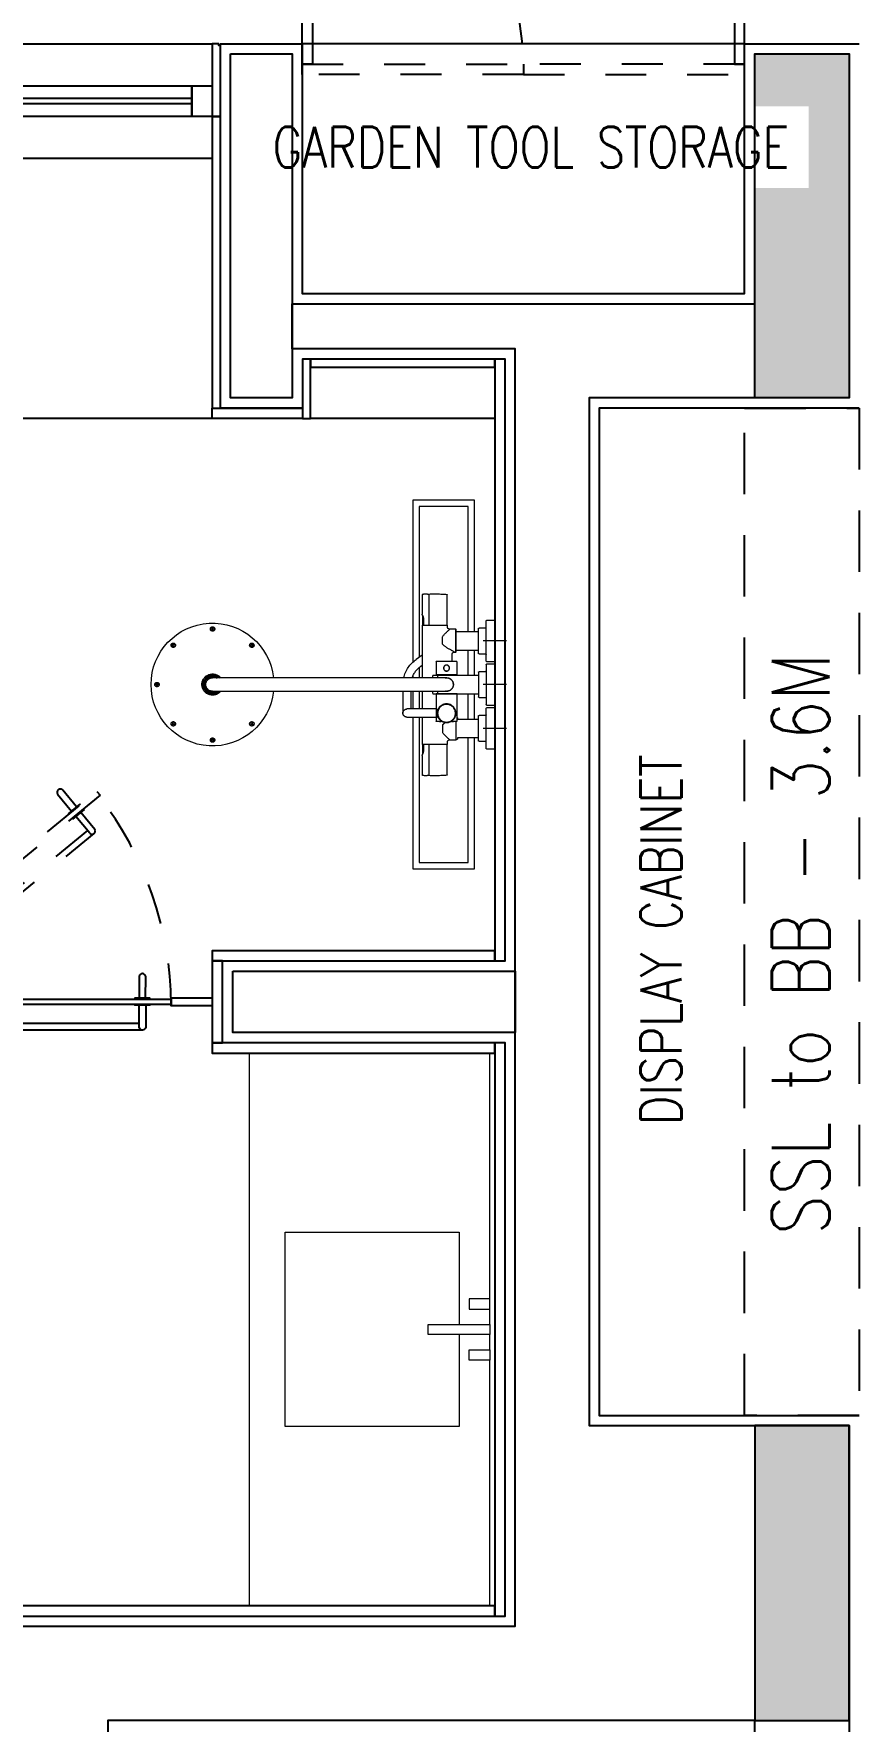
# Model space of a CAD drawing. Header units: metres. Extents: x 42 to 199, y -121 to 268.
# Drawn here: x 96.94 to 98.956, y -58.395 to -54.274 of the extents above; entities that cross this region are included whole.
import ezdxf

# ---------------------------------------------------------------- set-up
doc = ezdxf.new("R2010")
doc.units = ezdxf.units.M
doc.header["$LTSCALE"] = 0.3
doc.linetypes.add('HIDDEN', pattern=[0.375, 0.25, -0.125])
doc.linetypes.add('RED_ROSETTA_PV_XREF 22.07.21$0$DASHED2', pattern=[0.375, 0.25, -0.125])
doc.layers.get('0').update_dxf_attribs({"color": 8})
for name, color, linetype in [('A-Cols', 8, 'Continuous'), ('A-DWV', 8, 'Continuous'), ('A-ELEVATION 3', 8, 'Continuous'), ('A-ELEVATION 4', 8, 'Continuous'), ('A-flooring', 8, 'Continuous'), ('A-Glass', 8, 'Continuous'), ('A-Hidden-Above', 8, 'HIDDEN'), ('A-TEXT ARCHITECURAL', 8, 'Continuous'), ('A-Wall-Full', 8, 'Continuous'), ('A-Wall-Plst', 8, 'Continuous')]:
    doc.layers.add(name, color=color, linetype=linetype)
doc.layers.add('A-Plumbing Fixtures', color=8, linetype='Continuous', lineweight=0)
doc.layers.add('DA HOUSE ARCH LAYOUT', color=8, linetype='Continuous', lineweight=9)
doc.styles.add('ROMANS', font='romans.shx', dxfattribs={"width": 0.8, "height": 0.5})

# ---------------------------------------------------------------- blocks, each defined once
blk = doc.blocks.new('wfwfg-flat-3')
at = {"color": 0}
for p, q in [((-3486.1541, -600.8019), (-3486.1625, -600.8058)), ((-3486.1625, -600.8058), (-3486.1541, -600.8019)), ((-3486.1564, -600.8081), (-3486.1603, -600.7996)), ((-3486.1603, -600.7996), (-3486.1564, -600.8081))]:
    blk.add_line(p, q, dxfattribs=at)
blk.add_circle((-3486.1583, -600.8038), 0.00264, dxfattribs=at)
blk.add_circle((-3486.1583, -600.8038), 0.00264, dxfattribs=at)
at = {"layer": 'A-ELEVATION 4'}
for points in [[(-3485.9316, -601.4157), (-3486.1195, -601.0068, 1.093401), (-3486.1331, -601.0131), (-3485.9421, -601.4288)], [(-3486.0787, -600.9956), (-3486.1166, -601.013), (-3486.1195, -601.0068, 0.471424), (-3486.1304, -601.0028), (-3486.085, -600.982)], [(-3485.8874, -601.4119), (-3485.9328, -601.4328, -0.900722), (-3485.9391, -601.4191), (-3485.8936, -601.3982)], [(-3485.8731, -601.4053), (-3485.8276, -601.3844, 0.900722), (-3485.8339, -601.3708), (-3485.8793, -601.3917)]]:
    blk.add_lwpolyline(points, format="xyb", dxfattribs=at)
for points in [[(-3485.8815, -601.4198), (-3485.8833, -601.4207), (-3485.8977, -601.3894), (-3485.8959, -601.3886)], [(-3485.8708, -601.4149), (-3485.869, -601.4141), (-3485.8834, -601.3829), (-3485.8852, -601.3837)]]:
    blk.add_lwpolyline(points, dxfattribs=at)
at = {"layer": 'A-Glass'}
blk.add_lwpolyline([(-3486.1787, -600.785), (-3486.1484, -600.851), (-3486.1441, -600.849), (-3486.1571, -600.8207), (-3486.1462, -600.8157), (-3486.1332, -600.844), (-3486.1292, -600.8423), (-3486.1596, -600.7762), (-3486.1787, -600.785)], dxfattribs=at)
blk.add_lwpolyline([(-3485.8613, -601.4644), (-3486.1571, -600.8207), (-3486.1462, -600.8157), (-3485.8504, -601.4594)], close=True, dxfattribs=at)
at = {"layer": 'A-Hidden-Above'}
for points in [[(-3486.1708, -600.7927), (-3486.1054, -600.8245), (-3486.1034, -600.8203), (-3486.1313, -600.8067), (-3486.1262, -600.7961), (-3486.0982, -600.8097), (-3486.0961, -600.8056), (-3486.1615, -600.7738), (-3486.1707, -600.7927)], [(-3485.5383, -601.0952), (-3485.5392, -601.097), (-3485.5701, -601.0819), (-3485.5692, -601.0801)], [(-3485.5331, -601.0846), (-3485.5323, -601.0828), (-3485.5632, -601.0678), (-3485.5641, -601.0695)]]:
    blk.add_lwpolyline(points, dxfattribs=at)
blk.add_lwpolyline([(-3485.4943, -601.1166), (-3486.1313, -600.8067), (-3486.1262, -600.7961), (-3485.4892, -601.106)], close=True, dxfattribs=at)
for points in [[(-3485.9599, -600.8923), (-3485.9781, -600.9299), (-3485.9843, -600.9269, 0.471424), (-3485.9953, -600.9307), (-3485.9734, -600.8858)], [(-3485.5796, -601.1237), (-3485.9843, -600.9269, 1.093401), (-3485.9909, -600.9403), (-3485.5794, -601.1405)], [(-3485.541, -601.0785), (-3485.5191, -601.0336, 0.900722), (-3485.5326, -601.027), (-3485.5545, -601.072)], [(-3485.5479, -601.0927), (-3485.5697, -601.1377, -0.900722), (-3485.5832, -601.1311), (-3485.5614, -601.0862)]]:
    blk.add_lwpolyline(points, format="xyb", dxfattribs=at)
at = {"layer": 'A-Hidden-Above', "ltscale": 0.5, "transparency": 33554559}
blk.add_arc((-3486.2007, -600.7459), 0.7946, 295.2832, 332.3168, dxfattribs=at)
blk = doc.blocks.new('zw$1CF8')
at = {"layer": 'A-Cols', "ltscale": 0.25}
h = blk.add_hatch(color=256, dxfattribs=at)
h.dxf.hatch_style = 1
h.paths.add_polyline_path([(0, 0), (0, 0.72), (0.23, 0.72), (0.23, 0)])
blk.add_lwpolyline([(0, 0), (0.23, 0), (0.23, 0.72), (0, 0.72)], close=True, dxfattribs=at)
blk = doc.blocks.new('zw$BD0')
at = {"layer": 'A-Cols', "ltscale": 0.25}
h = blk.add_hatch(color=256, dxfattribs=at)
h.dxf.hatch_style = 1
h.paths.add_polyline_path([(-0.115, -0.42), (-0.115, 0.42), (0.115, 0.42), (0.115, -0.42)])
blk.add_lwpolyline([(0.115, -0.42), (-0.115, -0.42), (-0.115, 0.42), (0.115, 0.42)], close=True, dxfattribs=at)
blk = doc.blocks.new('*U143')
at = {"color": 8}
for points in [[(3.372, -0.025), (3.422, -0.025), (3.422, 0.05), (3.372, 0.05)], [(3.422, 0.05), (3.422, -0.025), (4.232, -0.025), (4.232, 0.05)], [(4.282, -0.025), (4.232, -0.025), (4.232, 0.05), (4.282, 0.05)]]:
    blk.add_lwpolyline(points, close=True, dxfattribs=at)
at = {"layer": 'A-Glass', "color": 8}
blk.add_lwpolyline([(3.422, 0.0195), (3.422, 0.0055), (4.232, 0.0055), (4.232, 0.0195)], close=True, dxfattribs=at)
blk = doc.blocks.new('RED_ROSETTA_PV_XREF 22.07.21$0$A$C5F9C019F-flat-1-flat-1-flat-1-flat-1-flat-1-flat-1-flat-1')
at = {"color": 4, "linetype": 'RED_ROSETTA_PV_XREF 22.07.21$0$DASHED2', "ltscale": 100}
for p, q in [((-0.5746, 0.693), (-0.5746, 0.7123)), ((-0.4754, 0.713), (-0.5739, 0.713)), ((-0.5532, 0.713), (-0.4961, 0.713)), ((-0.5246, 0.7416), (-0.5246, 0.6844)), ((-0.4746, 0.7123), (-0.4746, 0.693)), ((-0.4675, 0.693), (-0.4675, 0.7123)), ((-0.4668, 0.713), (-0.3682, 0.713)), ((-0.4461, 0.713), (-0.3889, 0.713)), ((-0.4175, 0.7416), (-0.4175, 0.6844)), ((-0.3675, 0.7123), (-0.3675, 0.693)), ((-0.3611, 0.693), (-0.3611, 0.7123)), ((-0.2618, 0.713), (-0.3603, 0.713)), ((-0.3396, 0.713), (-0.2825, 0.713)), ((-0.3111, 0.7416), (-0.3111, 0.6844)), ((-0.2611, 0.7123), (-0.2611, 0.693)), ((-0.5732, 0.6916), (-0.4761, 0.6916)), ((-0.5561, 0.6744), (-0.5561, 0.6901)), ((-0.5546, 0.673), (-0.4946, 0.673)), ((-0.5468, 0.6231), (-0.5468, 0.673)), ((-0.5025, 0.673), (-0.5025, 0.6231)), ((-0.4932, 0.6901), (-0.4932, 0.6744)), ((-0.3689, 0.6916), (-0.4661, 0.6916)), ((-0.4489, 0.6744), (-0.4489, 0.6901)), ((-0.3875, 0.673), (-0.4475, 0.673)), ((-0.4399, 0.5734), (-0.4399, 0.673)), ((-0.3951, 0.673), (-0.3951, 0.5734)), ((-0.3861, 0.6901), (-0.3861, 0.6744)), ((-0.3596, 0.6916), (-0.2625, 0.6916)), ((-0.3425, 0.6744), (-0.3425, 0.6901)), ((-0.3411, 0.673), (-0.2811, 0.673)), ((-0.3332, 0.6184), (-0.3332, 0.673)), ((-0.2889, 0.673), (-0.2889, 0.6184)), ((-0.2796, 0.6901), (-0.2796, 0.6744)), ((-0.5077, 0.6197), (-0.5077, 0.6124)), ((-0.5066, 0.6209), (-0.4413, 0.6209)), ((-0.4413, 0.6209), (-0.4413, 0.5694)), ((-0.4404, 0.6209), (-0.4404, 0.5694)), ((-0.4404, 0.6209), (-0.4399, 0.6209)), ((-0.3951, 0.6209), (-0.3946, 0.6209)), ((-0.3946, 0.6209), (-0.3946, 0.5694)), ((-0.393, 0.5697), (-0.393, 0.6206)), ((-0.3927, 0.6209), (-0.3623, 0.6209)), ((-0.3616, 0.6201), (-0.3616, 0.5701)), ((-0.3382, 0.6184), (-0.2825, 0.6184)), ((-0.6377, 0.5966), (-0.5639, 0.5966)), ((-0.5632, 0.551), (-0.5632, 0.5973)), ((-0.5628, 0.5973), (-0.5582, 0.5973)), ((-0.5077, 0.618), (-0.5525, 0.618)), ((-0.5525, 0.6055), (-0.5525, 0.618)), ((-0.5525, 0.603), (-0.5525, 0.6055)), ((-0.5163, 0.5849), (-0.5343, 0.5849)), ((-0.5077, 0.6084), (-0.5077, 0.6124)), ((-0.5077, 0.5779), (-0.5077, 0.5819)), ((-0.5077, 0.5779), (-0.5077, 0.5706)), ((-0.4413, 0.6137), (-0.4404, 0.6137)), ((-0.4339, 0.5373), (-0.4339, 0.5951)), ((-0.421, 0.6112), (-0.4204, 0.6116)), ((-0.4146, 0.6116), (-0.4204, 0.6116)), ((-0.4146, 0.6116), (-0.414, 0.6112)), ((-0.4011, 0.5951), (-0.4011, 0.5373)), ((-0.3946, 0.6123), (-0.393, 0.6123)), ((-0.393, 0.578), (-0.3946, 0.578)), ((-0.3616, 0.6087), (-0.3439, 0.6087)), ((-0.3382, 0.618), (-0.2825, 0.618)), ((-0.3382, 0.6144), (-0.3382, 0.618)), ((-0.3382, 0.6148), (-0.3382, 0.618)), ((-0.3382, 0.618), (-0.3382, 0.618)), ((-0.3187, 0.5849), (-0.3007, 0.5849)), ((-0.2825, 0.618), (-0.2825, 0.6055)), ((-0.2825, 0.6055), (-0.2825, 0.603)), ((-0.2768, 0.5973), (-0.2732, 0.5973)), ((-0.2732, 0.5973), (-0.2732, 0.551)), ((-0.2725, 0.5966), (-0.1986, 0.5966)), ((-0.6287, 0.5519), (-0.6377, 0.5519)), ((-0.6292, 0.5519), (-0.6287, 0.5517)), ((-0.5632, 0.5517), (-0.6287, 0.5517)), ((-0.5639, 0.5366), (-0.5877, 0.5366)), ((-0.5789, 0.5386), (-0.5789, 0.5386)), ((-0.5635, 0.5386), (-0.5789, 0.5386)), ((-0.5632, 0.539), (-0.5632, 0.551)), ((-0.5632, 0.5359), (-0.5632, 0.539)), ((-0.5632, 0.5389), (-0.5632, 0.539)), ((-0.4972, 0.5359), (-0.5628, 0.5359)), ((-0.4413, 0.5694), (-0.5066, 0.5694)), ((-0.4982, 0.5748), (-0.4982, 0.5748)), ((-0.4981, 0.574), (-0.4981, 0.5748)), ((-0.4972, 0.532), (-0.4972, 0.5694)), ((-0.4952, 0.5728), (-0.4952, 0.5736)), ((-0.4916, 0.5726), (-0.4916, 0.5718)), ((-0.4896, 0.5723), (-0.4896, 0.5724)), ((-0.4895, 0.5715), (-0.4895, 0.5724)), ((-0.4859, 0.5724), (-0.4859, 0.5715)), ((-0.4858, 0.5724), (-0.4858, 0.5723)), ((-0.4838, 0.5718), (-0.4838, 0.5726)), ((-0.4802, 0.5736), (-0.4802, 0.5728)), ((-0.4774, 0.5748), (-0.4774, 0.574)), ((-0.4774, 0.574), (-0.4774, 0.5736)), ((-0.4772, 0.5694), (-0.4772, 0.532)), ((-0.4339, 0.5359), (-0.4772, 0.5359)), ((-0.4404, 0.5766), (-0.4413, 0.5766)), ((-0.4398, 0.5694), (-0.4404, 0.5694)), ((-0.4398, 0.5619), (-0.4398, 0.5729)), ((-0.4339, 0.5731), (-0.4396, 0.5731)), ((-0.4339, 0.0816), (-0.4339, 0.5373)), ((-0.3954, 0.5731), (-0.4011, 0.5731)), ((-0.4011, 0.5373), (-0.4011, 0.0816)), ((-0.2732, 0.5359), (-0.4011, 0.5359)), ((-0.3952, 0.5729), (-0.3952, 0.5619)), ((-0.3946, 0.5694), (-0.3952, 0.5694)), ((-0.3623, 0.5694), (-0.3927, 0.5694)), ((-0.3461, 0.5359), (-0.3561, 0.5213)), ((-0.2077, 0.5517), (-0.2732, 0.5517)), ((-0.2732, 0.551), (-0.2732, 0.539)), ((-0.2732, 0.539), (-0.2732, 0.5359)), ((-0.2732, 0.539), (-0.2732, 0.5389)), ((-0.2574, 0.5386), (-0.2728, 0.5386)), ((-0.2487, 0.5366), (-0.2725, 0.5366)), ((-0.2574, 0.5386), (-0.2574, 0.5386)), ((-0.1986, 0.5519), (-0.2077, 0.5519)), ((-0.2077, 0.5517), (-0.2072, 0.5519)), ((-0.591, 0.5355), (-0.6385, 0.5355)), ((-0.4972, 0.4985), (-0.4972, 0.532)), ((-0.4772, 0.532), (-0.4772, 0.4985)), ((-0.4772, 0.5085), (-0.4451, 0.5085)), ((-0.4451, 0.5085), (-0.4339, 0.5085)), ((-0.1979, 0.5355), (-0.2454, 0.5355)), ((-0.4451, 0.4885), (-0.4872, 0.4885)), ((-0.4339, 0.4885), (-0.4451, 0.4885)), ((-0.5158, 0.122), (-0.5162, 0.1215)), ((-0.5162, 0.1215), (-0.5144, 0.1197)), ((-0.5144, 0.1197), (-0.5162, 0.1178)), ((-0.5162, 0.1178), (-0.5153, 0.1169)), ((-0.5153, 0.1225), (-0.5158, 0.122)), ((-0.5135, 0.1206), (-0.5153, 0.1225)), ((-0.5153, 0.1169), (-0.5135, 0.1188)), ((-0.5116, 0.1225), (-0.5135, 0.1206)), ((-0.5135, 0.1188), (-0.5116, 0.1169)), ((-0.5125, 0.1197), (-0.5107, 0.1215)), ((-0.5107, 0.1178), (-0.5125, 0.1197)), ((-0.5107, 0.1215), (-0.5116, 0.1225)), ((-0.5116, 0.1169), (-0.5111, 0.1174)), ((-0.5111, 0.1174), (-0.5107, 0.1178)), ((-0.3234, 0.1225), (-0.3243, 0.1215)), ((-0.3243, 0.1215), (-0.3225, 0.1197)), ((-0.3225, 0.1197), (-0.3243, 0.1178)), ((-0.3243, 0.1178), (-0.3239, 0.1174)), ((-0.3239, 0.1174), (-0.3234, 0.1169)), ((-0.3215, 0.1206), (-0.3234, 0.1225)), ((-0.3234, 0.1169), (-0.3215, 0.1188)), ((-0.3197, 0.1225), (-0.3215, 0.1206)), ((-0.3215, 0.1188), (-0.3197, 0.1169)), ((-0.3206, 0.1197), (-0.3187, 0.1215)), ((-0.3187, 0.1178), (-0.3206, 0.1197)), ((-0.3192, 0.122), (-0.3197, 0.1225)), ((-0.3197, 0.1169), (-0.3187, 0.1178)), ((-0.3187, 0.1215), (-0.3192, 0.122)), ((-0.4339, 0.0237), (-0.4339, 0.0816)), ((-0.4011, 0.0816), (-0.4011, 0.0237)), ((-0.5565, 0.0244), (-0.5565, 0.0237)), ((-0.5539, 0.0244), (-0.5565, 0.0244)), ((-0.5565, 0.0237), (-0.5565, 0.0231)), ((-0.5565, 0.0231), (-0.5539, 0.0231)), ((-0.5539, 0.027), (-0.5539, 0.0244)), ((-0.5526, 0.027), (-0.5539, 0.027)), ((-0.5539, 0.0231), (-0.5539, 0.0204)), ((-0.5539, 0.0204), (-0.5526, 0.0204)), ((-0.5526, 0.0244), (-0.5526, 0.027)), ((-0.5499, 0.0244), (-0.5526, 0.0244)), ((-0.5526, 0.0231), (-0.5499, 0.0231)), ((-0.5526, 0.0204), (-0.5526, 0.0231)), ((-0.5499, 0.0237), (-0.5499, 0.0244)), ((-0.5499, 0.0231), (-0.5499, 0.0237)), ((-0.4346, 0.0319), (-0.4346, 0.0301)), ((-0.4346, 0.0174), (-0.4346, 0.0301)), ((-0.4346, 0.0174), (-0.4346, 0.0155)), ((-0.4224, 0.0009), (-0.4292, 0.0009)), ((-0.4126, 0.0009), (-0.4224, 0.0009)), ((-0.4058, 0.0009), (-0.4126, 0.0009)), ((-0.4004, 0.0301), (-0.4004, 0.0319)), ((-0.4004, 0.0301), (-0.4004, 0.0174)), ((-0.4004, 0.0155), (-0.4004, 0.0174)), ((-0.2851, 0.0244), (-0.2851, 0.0237)), ((-0.2824, 0.0244), (-0.2851, 0.0244)), ((-0.2851, 0.0237), (-0.2851, 0.0231)), ((-0.2851, 0.0231), (-0.2824, 0.0231)), ((-0.2824, 0.027), (-0.2824, 0.0244)), ((-0.2811, 0.027), (-0.2824, 0.027)), ((-0.2824, 0.0231), (-0.2824, 0.0204)), ((-0.2824, 0.0204), (-0.2811, 0.0204)), ((-0.2811, 0.0244), (-0.2811, 0.027)), ((-0.2785, 0.0244), (-0.2811, 0.0244)), ((-0.2811, 0.0231), (-0.2785, 0.0231)), ((-0.2811, 0.0204), (-0.2811, 0.0231)), ((-0.2785, 0.0237), (-0.2785, 0.0244)), ((-0.2785, 0.0231), (-0.2785, 0.0237)), ((-0.5153, -0.0695), (-0.5162, -0.0704)), ((-0.5162, -0.0704), (-0.5144, -0.0722)), ((-0.5144, -0.0722), (-0.5162, -0.0741)), ((-0.5162, -0.0741), (-0.5158, -0.0746)), ((-0.5158, -0.0746), (-0.5153, -0.075)), ((-0.5135, -0.0713), (-0.5153, -0.0695)), ((-0.5153, -0.075), (-0.5135, -0.0732)), ((-0.5116, -0.0695), (-0.5135, -0.0713)), ((-0.5135, -0.0732), (-0.5116, -0.075)), ((-0.5125, -0.0722), (-0.5107, -0.0704)), ((-0.5107, -0.0741), (-0.5125, -0.0722)), ((-0.5111, -0.0699), (-0.5116, -0.0695)), ((-0.5116, -0.075), (-0.5107, -0.0741)), ((-0.5107, -0.0704), (-0.5111, -0.0699)), ((-0.3239, -0.0699), (-0.3243, -0.0704)), ((-0.3243, -0.0704), (-0.3225, -0.0722)), ((-0.3225, -0.0722), (-0.3243, -0.0741)), ((-0.3243, -0.0741), (-0.3234, -0.075)), ((-0.3234, -0.0695), (-0.3239, -0.0699)), ((-0.3215, -0.0713), (-0.3234, -0.0695)), ((-0.3234, -0.075), (-0.3215, -0.0732)), ((-0.3197, -0.0695), (-0.3215, -0.0713)), ((-0.3215, -0.0732), (-0.3197, -0.075)), ((-0.3206, -0.0722), (-0.3187, -0.0704)), ((-0.3187, -0.0741), (-0.3206, -0.0722)), ((-0.3187, -0.0704), (-0.3197, -0.0695)), ((-0.3197, -0.075), (-0.3192, -0.0746)), ((-0.3192, -0.0746), (-0.3187, -0.0741)), ((-0.4208, -0.1113), (-0.4208, -0.1127)), ((-0.4182, -0.1113), (-0.4208, -0.1113)), ((-0.4208, -0.1127), (-0.4182, -0.1127)), ((-0.4182, -0.1087), (-0.4182, -0.1113)), ((-0.4175, -0.1087), (-0.4182, -0.1087)), ((-0.4182, -0.1127), (-0.4182, -0.1153)), ((-0.4182, -0.1153), (-0.4175, -0.1153)), ((-0.4168, -0.1087), (-0.4175, -0.1087)), ((-0.4175, -0.1153), (-0.4168, -0.1153)), ((-0.4168, -0.1113), (-0.4168, -0.1087)), ((-0.4142, -0.1113), (-0.4168, -0.1113)), ((-0.4168, -0.1127), (-0.4142, -0.1127)), ((-0.4168, -0.1153), (-0.4168, -0.1127)), ((-0.4142, -0.1127), (-0.4142, -0.1113))]:
    blk.add_line(p, q, dxfattribs=at)
for points in [[(-0.4972, 0.513), (-0.8675, 0.513), (-0.8675, 0.663), (-0.5468, 0.663)], [(-0.5025, 0.663), (-0.4399, 0.663)], [(-0.3951, 0.663), (-0.3332, 0.663)], [(-0.2889, 0.663), (0.0325, 0.663), (0.0325, 0.513), (-0.3627, 0.513)], [(-0.4972, 0.528), (-0.8525, 0.528), (-0.8525, 0.648), (-0.5468, 0.648)], [(-0.5025, 0.648), (-0.4399, 0.648)], [(-0.3951, 0.648), (-0.3332, 0.648)], [(-0.2889, 0.648), (0.0175, 0.648), (0.0175, 0.528), (-0.3515, 0.528)], [(-0.3726, 0.5326), (-0.3723, 0.533), (-0.372, 0.5334), (-0.3717, 0.5339), (-0.3714, 0.5343), (-0.3711, 0.5347), (-0.3709, 0.5351), (-0.3703, 0.5359)], [(-0.4339, 0.528), (-0.4772, 0.528)], [(-0.4339, 0.513), (-0.4772, 0.513)], [(-0.3761, 0.528), (-0.4011, 0.528)], [(-0.3964, 0.513), (-0.4011, 0.513)]]:
    blk.add_lwpolyline(points, dxfattribs=at)
for points in [[(-0.6392, 0.5524, 0.00574), (-0.6392, 0.5525, 0.007171), (-0.6392, 0.5526, 0.009195), (-0.6392, 0.5526, 0.012176), (-0.6393, 0.5527, 0.017053), (-0.6393, 0.5527, 0.024751), (-0.6393, 0.5528, 0.03854), (-0.6393, 0.5528, 0.064549), (-0.6393, 0.5528, 0.10498), (-0.6393, 0.5528, 0.130424), (-0.6394, 0.5528, 0.10264), (-0.6394, 0.5528, 0.062483), (-0.6394, 0.5528, 0.037864), (-0.6394, 0.5528, 0.024312), (-0.6394, 0.5527, 0.016672), (-0.6394, 0.5527, 0.012125), (-0.6395, 0.5526, 0.009112), (-0.6395, 0.5525, 0.00709), (-0.6395, 0.5525, 0.005734), (-0.6395, 0.5524, 0.004729), (-0.6395, 0.5523, 0.003963), (-0.6395, 0.5522, 0.003369), (-0.6395, 0.5521, 0.002897), (-0.6395, 0.552, 0.002518), (-0.6395, 0.5518, 0.002226), (-0.6396, 0.5517, 0.002005), (-0.6396, 0.5515, 0.001787), (-0.6396, 0.5514, 0.001618), (-0.6396, 0.5512, 0.001481), (-0.6396, 0.5511, 0.001345), (-0.6396, 0.5509, 0.001243), (-0.6396, 0.5507, 0.001153), (-0.6396, 0.5505)], [(-0.6392, 0.5524, 0.031411), (-0.6392, 0.5524, 0.027876), (-0.6391, 0.5524, 0.024462), (-0.6391, 0.5523, 0.021367), (-0.6391, 0.5523, 0.018668), (-0.6391, 0.5523, 0.016364), (-0.6391, 0.5523, 0.01442), (-0.6391, 0.5523, 0.012787), (-0.639, 0.5522, 0.022234), (-0.639, 0.5522, 0.018551), (-0.6389, 0.5522, 0.016066), (-0.6388, 0.5521, 0.014374), (-0.6387, 0.5521, 0.013663), (-0.6386, 0.552, 0.012309), (-0.6385, 0.552, 0.011408), (-0.6384, 0.552, 0.010853), (-0.6383, 0.552, 0.010573), (-0.6381, 0.5519, 0.010525), (-0.638, 0.5519, 0.010684), (-0.6379, 0.5519, 0.011038), (-0.6377, 0.5519)], [(-0.6282, 0.5517, 0.021125), (-0.6282, 0.5517, 0.019983), (-0.6283, 0.5518, 0.019065), (-0.6283, 0.5518, 0.018372), (-0.6283, 0.5518, 0.017901), (-0.6283, 0.5518, 0.015372), (-0.6284, 0.5518, 0.014675), (-0.6284, 0.5518, 0.014104), (-0.6284, 0.5519, 0.013561), (-0.6285, 0.5519, 0.013054), (-0.6285, 0.5519, 0.012592), (-0.6285, 0.5519, 0.012178), (-0.6286, 0.5519, 0.011815), (-0.6286, 0.5519, 0.011506), (-0.6286, 0.5519, 0.011251), (-0.6287, 0.5519, 0.011051), (-0.6287, 0.5519)], [(-0.5864, 0.5371, 0.000197), (-0.5865, 0.537, 0.000979), (-0.5867, 0.537, 0.004257), (-0.5871, 0.5368, 0.006266), (-0.5877, 0.5366, 0.00069), (-0.588, 0.5364, -0.001041), (-0.5884, 0.5363, -0.0018), (-0.5886, 0.5362, -0.002035), (-0.5889, 0.536, -0.002279), (-0.5892, 0.5359, -0.002527), (-0.5895, 0.5358, -0.004335), (-0.5897, 0.5357, -0.009685), (-0.59, 0.5356, -0.016145), (-0.5902, 0.5356, -0.023973), (-0.5905, 0.5355, -0.030757), (-0.5907, 0.5355, -0.013443), (-0.5909, 0.5355)], [(-0.5632, 0.5389, -0.019192), (-0.5632, 0.5389, -0.019944), (-0.5632, 0.5389, -0.020602), (-0.5632, 0.5388, -0.021147), (-0.5632, 0.5388, -0.021565), (-0.5632, 0.5388, -0.021848), (-0.5632, 0.5388, -0.021998), (-0.5633, 0.5387, -0.022024), (-0.5633, 0.5387, -0.021231), (-0.5633, 0.5387, -0.020739), (-0.5633, 0.5387, -0.020047), (-0.5633, 0.5387, -0.019203), (-0.5634, 0.5387, -0.018261), (-0.5634, 0.5386, -0.017268), (-0.5634, 0.5386, -0.016267), (-0.5634, 0.5386, -0.015291), (-0.5635, 0.5386, -0.014054), (-0.5635, 0.5386, -0.013413), (-0.5635, 0.5386, -0.024904), (-0.5636, 0.5386, -0.022436), (-0.5636, 0.5386, -0.020186), (-0.5637, 0.5386, -0.018206), (-0.5637, 0.5387, -0.016508), (-0.5638, 0.5387, -0.01508), (-0.5638, 0.5387, -0.013898), (-0.5639, 0.5387)], [(-0.4945, 0.5718, -0.005554), (-0.4946, 0.5719, -0.011609), (-0.4946, 0.5719, -0.017671), (-0.4947, 0.5719, -0.022615), (-0.4948, 0.572, -0.022903), (-0.4948, 0.572, -0.021267), (-0.4949, 0.5721, -0.020199), (-0.495, 0.5721, -0.019665), (-0.495, 0.5722, -0.019665), (-0.4951, 0.5723, -0.020199), (-0.4951, 0.5723, -0.021267), (-0.4951, 0.5724, -0.022903), (-0.4952, 0.5725, -0.022615), (-0.4952, 0.5726, -0.017671), (-0.4952, 0.5726, -0.011609), (-0.4952, 0.5727, -0.005554), (-0.4952, 0.5728)], [(-0.4916, 0.5712, -0.003644), (-0.4917, 0.5712, -0.006857), (-0.4917, 0.5712, -0.010234), (-0.4918, 0.5712, -0.013531), (-0.4918, 0.5712, -0.007889), (-0.4919, 0.5713, -0.008536), (-0.4919, 0.5713, -0.00908), (-0.4919, 0.5713, -0.009153), (-0.4919, 0.5713, -0.008865), (-0.4919, 0.5713, -0.008608), (-0.492, 0.5713, -0.008381), (-0.492, 0.5713, -0.008183), (-0.492, 0.5713)], [(-0.4859, 0.5716, -0.006667), (-0.4859, 0.5716, -0.013854), (-0.4859, 0.5715, -0.009686), (-0.486, 0.5715, -0.011405), (-0.486, 0.5714, -0.012912), (-0.486, 0.5714, -0.014039), (-0.486, 0.5714, -0.013791), (-0.486, 0.5713, -0.01321), (-0.486, 0.5713, -0.012726), (-0.486, 0.5713, -0.012339), (-0.486, 0.5712, -0.012045), (-0.4861, 0.5712, -0.011842), (-0.4861, 0.5712, -0.011728), (-0.4861, 0.5711, -0.0117), (-0.4861, 0.5711, -0.0117), (-0.4862, 0.5711, -0.011728), (-0.4862, 0.5711, -0.011842), (-0.4862, 0.571, -0.012045), (-0.4862, 0.571, -0.012339), (-0.4863, 0.571, -0.012726), (-0.4863, 0.571, -0.01321), (-0.4863, 0.571, -0.013791), (-0.4864, 0.5709, -0.014039), (-0.4864, 0.5709, -0.012912), (-0.4864, 0.5709, -0.011405), (-0.4865, 0.5709, -0.009686), (-0.4865, 0.5709, -0.013854), (-0.4866, 0.5709, -0.006667), (-0.4867, 0.5709)], [(-0.4834, 0.5713, -0.008183), (-0.4834, 0.5713, -0.008381), (-0.4835, 0.5713, -0.008608), (-0.4835, 0.5713, -0.008865), (-0.4835, 0.5713, -0.009153), (-0.4835, 0.5713, -0.00908), (-0.4835, 0.5713, -0.008536), (-0.4836, 0.5713, -0.007889), (-0.4836, 0.5712, -0.013531), (-0.4836, 0.5712, -0.010234), (-0.4837, 0.5712, -0.006857), (-0.4837, 0.5712, -0.003644), (-0.4838, 0.5712)], [(-0.4802, 0.5728, -0.005554), (-0.4802, 0.5727, -0.011609), (-0.4802, 0.5726, -0.017671), (-0.4802, 0.5726, -0.022615), (-0.4803, 0.5725, -0.022903), (-0.4803, 0.5724, -0.021267), (-0.4803, 0.5723, -0.020199), (-0.4804, 0.5723, -0.019665), (-0.4804, 0.5722, -0.019665), (-0.4805, 0.5721, -0.020199), (-0.4805, 0.5721, -0.021267), (-0.4806, 0.572, -0.022903), (-0.4807, 0.572, -0.022615), (-0.4807, 0.5719, -0.017671), (-0.4808, 0.5719, -0.011609), (-0.4809, 0.5719, -0.005554), (-0.4809, 0.5718)], [(-0.2732, 0.5389, 0.019192), (-0.2732, 0.5389, 0.019944), (-0.2732, 0.5389, 0.020602), (-0.2731, 0.5388, 0.021147), (-0.2731, 0.5388, 0.021565), (-0.2731, 0.5388, 0.021848), (-0.2731, 0.5388, 0.021998), (-0.2731, 0.5387, 0.022024), (-0.2731, 0.5387, 0.021231), (-0.2731, 0.5387, 0.020739), (-0.273, 0.5387, 0.020047), (-0.273, 0.5387, 0.019203), (-0.273, 0.5387, 0.018261), (-0.273, 0.5386, 0.017268), (-0.2729, 0.5386, 0.016267), (-0.2729, 0.5386, 0.015291), (-0.2729, 0.5386, 0.014054), (-0.2729, 0.5386, 0.013413), (-0.2728, 0.5386, 0.024904), (-0.2728, 0.5386, 0.022436), (-0.2727, 0.5386, 0.020186), (-0.2727, 0.5386, 0.018206), (-0.2726, 0.5387, 0.016508), (-0.2726, 0.5387, 0.01508), (-0.2725, 0.5387, 0.013898), (-0.2725, 0.5387)], [(-0.2454, 0.5355, -0.010699), (-0.2457, 0.5355, -0.02658), (-0.2459, 0.5355, -0.022999), (-0.2462, 0.5356, -0.014516), (-0.2465, 0.5357, -0.007749), (-0.2468, 0.5358, -0.004595), (-0.2471, 0.5359, -0.003195), (-0.2474, 0.536, -0.001959), (-0.2478, 0.5362, -0.000921), (-0.2481, 0.5363, -0.00031), (-0.2485, 0.5365, 0.000182), (-0.2488, 0.5366, 0.000623), (-0.2492, 0.5368, 0.002052), (-0.2496, 0.537, 0.00488), (-0.25, 0.5371, 0.007776), (-0.2504, 0.5373, 0.009397), (-0.2509, 0.5374)], [(-0.2077, 0.5519, 0.011106), (-0.2077, 0.5519, 0.011309), (-0.2077, 0.5519, 0.011566), (-0.2078, 0.5519, 0.011876), (-0.2078, 0.5519, 0.012237), (-0.2078, 0.5519, 0.012648), (-0.2079, 0.5519, 0.013106), (-0.2079, 0.5519, 0.013606), (-0.2079, 0.5519, 0.014142), (-0.2079, 0.5518, 0.014703), (-0.208, 0.5518, 0.015535), (-0.208, 0.5518, 0.01807), (-0.208, 0.5518, 0.018509), (-0.2081, 0.5518, 0.019187), (-0.2081, 0.5518, 0.02011), (-0.2081, 0.5517, 0.021275), (-0.2081, 0.5517)], [(-0.1986, 0.5519, 0.010563), (-0.1985, 0.5519, 0.010572), (-0.1983, 0.5519, 0.010682), (-0.1982, 0.5519, 0.010902), (-0.1981, 0.552, 0.011276), (-0.198, 0.552, 0.011597), (-0.1978, 0.552, 0.012201), (-0.1977, 0.552, 0.013173), (-0.1976, 0.5521, 0.014496), (-0.1975, 0.5521, 0.016127), (-0.1975, 0.5522, 0.018469), (-0.1974, 0.5522, 0.021876), (-0.1973, 0.5522, 0.026906), (-0.1973, 0.5523, 0.016069), (-0.1973, 0.5523, 0.018342), (-0.1972, 0.5523, 0.021107), (-0.1972, 0.5523, 0.024422), (-0.1972, 0.5524, 0.028287), (-0.1972, 0.5524, 0.032571), (-0.1972, 0.5524)], [(-0.1968, 0.5505, 0.001163), (-0.1968, 0.5507, 0.001258), (-0.1968, 0.5509, 0.001378), (-0.1968, 0.5511, 0.00149), (-0.1968, 0.5513, 0.001636), (-0.1968, 0.5514, 0.001805), (-0.1968, 0.5516, 0.002002), (-0.1968, 0.5517, 0.002244), (-0.1968, 0.5518, 0.002556), (-0.1968, 0.552, 0.002936), (-0.1968, 0.5521, 0.003408), (-0.1968, 0.5522, 0.004033), (-0.1968, 0.5523, 0.004802), (-0.1969, 0.5524, 0.005827), (-0.1969, 0.5525, 0.007267), (-0.1969, 0.5526, 0.009283), (-0.1969, 0.5526, 0.012274), (-0.1969, 0.5527, 0.016998), (-0.1969, 0.5527, 0.024797), (-0.1969, 0.5528, 0.038902), (-0.197, 0.5528, 0.0647), (-0.197, 0.5528, 0.104741), (-0.197, 0.5528, 0.130319), (-0.197, 0.5528, 0.102441), (-0.197, 0.5528, 0.061664), (-0.197, 0.5528, 0.037639), (-0.1971, 0.5528, 0.024342), (-0.1971, 0.5527, 0.016742), (-0.1971, 0.5527, 0.012121), (-0.1971, 0.5526, 0.009141), (-0.1971, 0.5526, 0.007123), (-0.1972, 0.5525, 0.005697), (-0.1972, 0.5524)]]:
    blk.add_lwpolyline(points, format="xyb", dxfattribs=at)
for centre, radius in [((-0.4877, 0.5951), 0.0229), ((-0.4877, 0.5951), 0.0218), ((-0.4877, 0.5951), 0.0217), ((-0.3773, 0.5951), 0.00729), ((-0.3773, 0.5951), 0.00714)]:
    blk.add_circle(centre, radius, dxfattribs=at)
for centre, radius, start, end in [((-0.5739, 0.7123), 0.000714, 90, 180), ((-0.4754, 0.7123), 0.000714, 360, 90), ((-0.4668, 0.7123), 0.000714, 90, 180), ((-0.3682, 0.7123), 0.000714, 360, 90), ((-0.3603, 0.7123), 0.000714, 90, 180), ((-0.2618, 0.7123), 0.000714, 360, 90), ((-0.5732, 0.693), 0.00143, 180, 270), ((-0.5575, 0.6901), 0.00143, 360, 90), ((-0.5546, 0.6744), 0.00143, 180, 270), ((-0.4946, 0.6744), 0.00143, 270, 360), ((-0.4918, 0.6901), 0.00143, 90, 180), ((-0.4761, 0.693), 0.00143, 270, 360), ((-0.4661, 0.693), 0.00143, 180, 270), ((-0.4504, 0.6901), 0.00143, 360, 90), ((-0.4475, 0.6744), 0.00143, 180, 270), ((-0.3875, 0.6744), 0.00143, 270, 360), ((-0.3846, 0.6901), 0.00143, 90, 180), ((-0.3689, 0.693), 0.00143, 270, 360), ((-0.3596, 0.693), 0.00143, 180, 270), ((-0.3439, 0.6901), 0.00143, 360, 90), ((-0.3411, 0.6744), 0.00143, 180, 270), ((-0.2811, 0.6744), 0.00143, 270, 360), ((-0.2782, 0.6901), 0.00143, 90, 180), ((-0.2625, 0.693), 0.00143, 270, 360), ((-0.5481, 0.618), 0.00435, 98.1198, 180), ((-0.5494, 0.6266), 0.00435, 278.1198, 306.4999), ((-0.5066, 0.6197), 0.00114, 90, 180), ((-0.4999, 0.6266), 0.00435, 233.5001, 261.8802), ((-0.5011, 0.618), 0.00435, 40.836, 81.8802), ((-0.3927, 0.6206), 0.000286, 90, 180), ((-0.3623, 0.6201), 0.000714, 360, 90), ((-0.3339, 0.618), 0.00435, 174.4823, 180), ((-0.2869, 0.618), 0.00435, 360, 5.5177), ((-0.2832, 0.5666), 0.3571, 175.393, 182.8204), ((-0.6377, 0.5951), 0.00143, 90, 175.393), ((-0.5639, 0.5959), 0.000714, 360, 90), ((-0.5628, 0.5929), 0.00436, 90, 95.0703), ((-0.5582, 0.603), 0.00571, 270.0009, 359.9961), ((-0.4367, 0.7011), 0.1518, 220.2816, 229.9774), ((-0.5665, 0.6341), 0.0703, 315.6202, 323.166), ((-0.5066, 0.6084), 0.00114, 180, 247.9005), ((-0.5066, 0.5819), 0.00114, 90, 180), ((-0.4175, 0.5951), 0.0168, 348.2241, 180), ((-0.4175, 0.5951), 0.0168, 180, 190.1777), ((-0.4175, 0.5951), 0.0164, 360, 180), ((-0.3439, 0.6144), 0.00571, 270.0005, 360), ((-0.3716, 0.5879), 0.0427, 24.3371, 38.2785), ((-0.2668, 0.6353), 0.0724, 204.2581, 224.0921), ((-0.4026, 0.7054), 0.1578, 310.2098, 319.5312), ((-0.2768, 0.603), 0.00571, 180.0002, 270.0009), ((-0.2725, 0.5959), 0.000714, 90, 180), ((-0.1986, 0.5951), 0.00143, 4.607, 90), ((-0.5532, 0.5666), 0.3571, 357.1796, 4.607), ((-0.6117, 0.544), 0.0286, 163.6173, 196.3827), ((-0.6385, 0.5519), 0.000714, 147.7304, 163.6173), ((-0.6385, 0.5362), 0.000714, 196.3827, 270), ((-0.5789, 0.5191), 0.0195, 90.1348, 112.5804), ((-0.5639, 0.5373), 0.000714, 270, 360), ((-0.5628, 0.5402), 0.00436, 264.9297, 270), ((-0.5066, 0.5706), 0.00114, 180, 270), ((-0.4966, 0.5741), 0.00143, 185.3685, 245.7183), ((-0.4877, 0.5951), 0.0243, 246.6747, 251.9972), ((-0.4877, 0.5951), 0.0243, 246.8866, 251.9973), ((-0.4877, 0.5951), 0.0243, 249.2569, 251.9973), ((-0.4877, 0.5951), 0.0243, 249.2569, 251.9973), ((-0.4877, 0.5951), 0.0243, 249.2569, 251.9973), ((-0.4877, 0.5951), 0.0243, 249.2569, 251.9973), ((-0.4878, 0.5949), 0.0233, 251.4029, 260.45), ((-0.4877, 0.5951), 0.0243, 253.8248, 258.9605), ((-0.4912, 0.5806), 0.00936, 255.0063, 264.3187), ((-0.4923, 0.5718), 0.000454, 257.6539, 286.6691), ((-0.4922, 0.5719), 0.000606, 282.9312, 360), ((-0.4912, 0.5806), 0.00931, 264.1095, 264.3574), ((-0.4877, 0.5951), 0.0243, 260.7281, 263.453), ((-0.4894, 0.5808), 0.00986, 262.6615, 270.8322), ((-0.4887, 0.5716), 0.00076, 180, 267.5003), ((-0.4895, 0.5713), 0.000423, 263.554, 294.2691), ((-0.4894, 0.5801), 0.00917, 270.7788, 271.1481), ((-0.4895, 0.5716), 0.000674, 288.2811, 298.5261), ((-0.4877, 0.5951), 0.0243, 267.4975, 272.4998), ((-0.486, 0.5716), 0.000674, 241.4739, 251.7189), ((-0.486, 0.5808), 0.00986, 269.1678, 269.4694), ((-0.486, 0.5801), 0.00917, 268.8519, 277.6096), ((-0.4877, 0.5951), 0.0243, 274.2393, 279.2719), ((-0.4877, 0.5949), 0.0233, 279.55, 288.5971), ((-0.4832, 0.5719), 0.000606, 180, 257.0688), ((-0.4842, 0.5806), 0.00931, 275.6426, 285.0087), ((-0.4877, 0.5951), 0.0243, 281.0395, 286.1752), ((-0.4877, 0.5951), 0.0243, 288.0027, 293.3252), ((-0.4877, 0.5951), 0.0243, 288.5212, 293.0138), ((-0.4877, 0.5951), 0.0243, 288.5212, 293.0138), ((-0.4877, 0.5951), 0.0243, 288.5212, 293.0138), ((-0.4877, 0.5951), 0.0243, 288.5212, 293.0138), ((-0.4788, 0.5741), 0.00142, 294.2889, 354.6547), ((-0.4781, 0.5736), 0.000714, 294.1477, 359.9829), ((-0.4396, 0.5734), 0.000286, 180, 270), ((-0.4395, 0.5729), 0.000286, 90, 180), ((-0.4395, 0.5619), 0.000286, 180, 262.9118), ((-0.4175, 0.7389), 0.1786, 262.9118, 264.7213), ((-0.4175, 0.7389), 0.1786, 275.2787, 277.0882), ((-0.3955, 0.5729), 0.000286, 360, 90), ((-0.3955, 0.5619), 0.000286, 277.0882, 360), ((-0.3954, 0.5734), 0.000286, 270, 360), ((-0.3927, 0.5697), 0.000286, 180, 270), ((-0.3623, 0.5701), 0.000714, 270, 360), ((-0.2725, 0.5373), 0.000714, 180, 270), ((-0.2573, 0.5203), 0.0183, 69.5819, 90.5091), ((-0.1979, 0.5362), 0.000714, 270, 343.6173), ((-0.1979, 0.5519), 0.000714, 16.3827, 32.6672), ((-0.2246, 0.544), 0.0286, 343.6173, 16.3827), ((-0.4872, 0.4985), 0.01, 180, 360), ((-0.4184, 0.564), 0.0555, 288.1566, 325.5581), ((-0.4184, 0.564), 0.0755, 283.2422, 325.563), ((-0.4175, 0.0237), 0.15, 96.2879, 83.7121), ((-0.5135, 0.1197), 0.00536, 45, 135), ((-0.3215, 0.1197), 0.00536, 45, 225), ((-0.5135, 0.1197), 0.00536, 135, 315), ((-0.5135, 0.1197), 0.00536, 315, 45), ((-0.3215, 0.1197), 0.00536, 225, 315), ((-0.3215, 0.1197), 0.00536, 315, 45), ((-0.4175, 0.0237), 0.0259, 180, 50.5534), ((-0.4175, 0.0237), 0.0259, 129.4466, 180), ((-0.4175, 0.0237), 0.0257, 129.709, 246.4435), ((-0.4175, 0.0237), 0.0257, 293.5565, 50.291), ((-0.5532, 0.0237), 0.00536, 90, 180), ((-0.5532, 0.0237), 0.00536, 180, 360), ((-0.5532, 0.0237), 0.00536, 360, 90), ((-0.4175, 0.0237), 0.0234, 134.6563, 257.9269), ((-0.4175, 0.0237), 0.021, 180, 38.5272), ((-0.4175, 0.0237), 0.021, 141.4728, 180), ((-0.4175, 0.0237), 0.0193, 148.4137, 180), ((-0.4175, 0.0237), 0.0193, 180, 31.5863), ((-0.4175, 0.0237), 0.019, 149.8441, 154.4562), ((-0.4175, 0.0237), 0.019, 205.5438, 334.4562), ((-0.4175, 0.0237), 0.0164, 180, 360), ((-0.4239, 0.0098), 0.0104, 239.3805, 248.2821), ((-0.4175, 0.0237), 0.0257, 246.4435, 293.5565), ((-0.4175, 0.0237), 0.0234, 282.0731, 45.3437), ((-0.4175, 0.0237), 0.0257, 292.5389, 293.5565), ((-0.4107, 0.0091), 0.00963, 291.353, 300.9858), ((-0.4175, 0.0237), 0.019, 25.5438, 30.1559), ((-0.2818, 0.0237), 0.00536, 360, 180), ((-0.2818, 0.0237), 0.00536, 180, 270), ((-0.2818, 0.0237), 0.00536, 270, 360), ((-0.5135, -0.0722), 0.00536, 135, 225), ((-0.5135, -0.0722), 0.00536, 45, 135), ((-0.5135, -0.0722), 0.00536, 225, 45), ((-0.3215, -0.0722), 0.00536, 135, 225), ((-0.3215, -0.0722), 0.00536, 315, 135), ((-0.3215, -0.0722), 0.00536, 225, 315), ((-0.4175, -0.112), 0.00536, 90, 180), ((-0.4175, -0.112), 0.00536, 180, 270), ((-0.4175, -0.112), 0.00536, 270, 90)]:
    blk.add_arc(centre, radius, start, end, dxfattribs=at)
at = {"color": 4, "linetype": 'RED_ROSETTA_PV_XREF 22.07.21$0$DASHED2', "ltscale": 100, "extrusion": (0, 0, -1)}
blk.add_ellipse((-0.3643, 0.5269), major_axis=(-0.00825, 0.00566), ratio=0.321667, start_param=3.140988, end_param=3.142504, dxfattribs=at)
blk = doc.blocks.new('BEAM LAYOUTS AND DEPTS AS PER SITE')
at = {"layer": 'A-Hidden-Above', "color": 8, "ltscale": 2}
blk.add_lwpolyline([(98.6761, -55.188), (98.9561, -55.188), (98.9561, -57.648), (98.6761, -57.648)], close=True, dxfattribs=at)
at = {"layer": 'A-Hidden-Above', "color": 8, "ltscale": 2, "insert": (98.7424, -57.662, -28.0769), "char_height": 0.140941, "width": 2.330906, "attachment_point": 1, "rotation": 90, "style": 'ROMANS'}
blk.add_mtext('\\pxqc;SSL to BB - 3.6M', dxfattribs=at)
blk = doc.blocks.new('DA HOUSE ARCH LAYOUT')
at = {"layer": 'A-DWV', "color": 8, "linetype": 'Continuous'}
for points in [[(0.45, 6.28), (0.45, 6.82), (0.475, 6.82), (0.475, 6.28)], [(1.53, 6.28), (1.53, 6.82), (1.505, 6.82), (1.505, 6.28)]]:
    blk.add_lwpolyline(points, close=True, dxfattribs=at)
at = {"layer": 'A-ELEVATION 3', "color": 8, "transparency": 33554559}
blk.add_line((1.53, 6.33), (0.45, 6.33), dxfattribs=at)
at = {"layer": 'A-ELEVATION 3', "color": 8}
blk.add_lwpolyline([(-0.68, 6.3299), (0.23, 6.3299), (0.23, 6.0499), (-0.68, 6.0499)], close=True, dxfattribs=at)
blk.add_lwpolyline([(0.246, 6.33), (0.23, 6.33), (0.23, 6.1524), (0.25, 6.1524), (0.25, 6.326), (0.246, 6.326), (0.246, 6.33)], dxfattribs=at)
at = {"layer": 'A-flooring', "color": 8, "transparency": 33554559}
for p, q in [((0.23, 5.415), (-0.68, 5.415)), ((0.9201, 5.415), (0.4701, 5.415))]:
    blk.add_line(p, q, dxfattribs=at)
at = {"layer": 'A-flooring', "color": 8, "ltscale": 0.25}
for points in [[(0.23, 5.44), (0.25, 5.44), (0.25, 6.1524), (0.23, 6.1524)], [(0.9451, 5.56), (0.9201, 5.56), (0.9201, 4.09), (0.9451, 4.09)], [(0.9201, 4.09), (0.9201, 4.115), (0.23, 4.115), (0.23, 4.09)], [(0.23, 3.89), (0.255, 3.89), (0.255, 4.09), (0.23, 4.09)], [(0.9201, 3.865), (0.9201, 3.89), (0.23, 3.89), (0.23, 3.865)], [(-2.175, 2.49), (0.9201, 2.49), (0.9201, 2.515), (-2.175, 2.515)]]:
    blk.add_lwpolyline(points, close=True, dxfattribs=at)
at = {"layer": 'A-flooring', "color": 8}
for points in [[(0.4501, 5.415), (0.4701, 5.415), (0.4701, 5.56), (0.4501, 5.56)], [(0.9201, 5.56), (0.4701, 5.56), (0.4701, 5.54), (0.9201, 5.54)], [(0.23, 5.44), (0.4501, 5.44), (0.4501, 5.415), (0.23, 5.415)]]:
    blk.add_lwpolyline(points, close=True, dxfattribs=at)
at = {"layer": 'A-Glass', "color": 8}
blk.add_lwpolyline([(0.23, 4), (0.23, 3.98), (0.13, 3.98), (0.13, 4)], close=True, dxfattribs=at)
at = {"layer": 'A-Hidden-Above', "color": 8}
for points in [[(0.45, 6.28), (0.99, 6.28), (0.99, 6.255), (0.45, 6.255)], [(1.53, 6.28), (0.99, 6.28), (0.99, 6.255), (1.53, 6.255)]]:
    blk.add_lwpolyline(points, close=True, dxfattribs=at)
for centre, start, end in [((0.4504, 6.2807), 5.2342, 87.3841), ((1.5296, 6.2807), 92.6159, 174.7658)]:
    blk.add_arc(centre, 0.5398, start, end, dxfattribs=at)
at = {"layer": 'A-Plumbing Fixtures', "color": 8, "lineweight": 0}
blk.add_lwpolyline([(0.9201, 3.865), (0.3201, 3.865), (0.3201, 2.515), (0.9201, 2.515)], close=True, dxfattribs=at)
at = {"layer": 'A-Plumbing Fixtures', "color": 8}
blk.add_lwpolyline([(0.9201, 3.865), (0.9201, 2.515), (0.9076, 2.515), (0.9076, 3.865)], close=True, dxfattribs=at)
at = {"layer": 'A-Plumbing Fixtures', "color": 4}
blk.add_lwpolyline([(0.8334, 3.4275), (0.8334, 2.9525), (0.4084, 2.9525), (0.4084, 3.4275)], close=True, dxfattribs=at)
at = {"layer": 'A-Wall-Full', "color": 8, "transparency": 33554687}
blk.add_lwpolyline([(0.28, 4.065), (0.9701, 4.065), (0.9701, 3.915), (0.28, 3.915)], close=True, dxfattribs=at)
at = {"layer": 'A-Cols', "color": 8, "ltscale": 0.25}
for name, p in [('zw$BD0', (1.67, 5.885)), ('zw$1CF8', (1.555, 2.235))]:
    blk.add_blockref(name, p, dxfattribs=at)
at = {"layer": 'A-DWV', "color": 8, "xscale": -1, "rotation": 359.9999999999999}
blk.add_blockref('*U143', (3.602, 6.1774), dxfattribs=at)
at = {"layer": 'A-Plumbing Fixtures', "color": 8, "xscale": -1, "rotation": 270}
blk.add_blockref('RED_ROSETTA_PV_XREF 22.07.21$0$A$C5F9C019F-flat-1-flat-1-flat-1-flat-1-flat-1-flat-1-flat-1', (0.2071, 5.1825), dxfattribs=at)
at = {"layer": 'A-Plumbing Fixtures', "color": 8, "xscale": 1.066818847945167, "yscale": 1.066818847945167, "zscale": 1.066818847945167, "rotation": 65.3153570183681}
blk.add_blockref('wfwfg-flat-3', (970.1619, 3650.9141), dxfattribs=at)
at = {"layer": 'A-TEXT ARCHITECURAL', "color": 8, "insert": (1.2756, 2.923), "char_height": 0.1, "width": 2.437609, "attachment_point": 1, "rotation": 90, "style": 'ROMANS'}
blk.add_mtext('\\pxqc;DISPLAY CABINET', dxfattribs=at)
at = {"layer": 'A-TEXT ARCHITECURAL', "color": 8, "insert": (0.3795, 6.1274), "char_height": 0.1, "width": 1.257094, "attachment_point": 1, "style": 'ROMANS', "bg_fill": 2}
blk.add_mtext('\\pxqc;GARDEN TOOL STORAGE', dxfattribs=at)
at = {"color": 4}
for points in [[(0.9076, 3.2398), (0.9076, 3.2648), (0.8576, 3.2648), (0.8576, 3.2398)], [(0.9076, 3.2023), (0.9076, 3.1773), (0.7576, 3.1773), (0.7576, 3.2023)], [(0.9076, 3.1398), (0.9076, 3.1148), (0.8576, 3.1148), (0.8576, 3.1398)]]:
    blk.add_wipeout(points, dxfattribs=at).dxf.layer = 'A-ELEVATION 3'
at = {"layer": 'A-flooring', "color": 8, "ltscale": 0.25}
blk.add_lwpolyline([(0.9201, 2.49), (0.9451, 2.49), (0.9451, 3.89), (0.9201, 3.89)], close=True, dxfattribs=at)
at = {"layer": 'A-Plumbing Fixtures', "color": 4}
for points in [[(0.9076, 3.2398), (0.9076, 3.2648), (0.8576, 3.2648), (0.8576, 3.2398)], [(0.9076, 3.2023), (0.9076, 3.1773), (0.7576, 3.1773), (0.7576, 3.2023)], [(0.9076, 3.1398), (0.9076, 3.1148), (0.8576, 3.1148), (0.8576, 3.1398)]]:
    blk.add_lwpolyline(points, close=True, dxfattribs=at)
at = {"layer": 'A-Wall-Full', "color": 8, "transparency": 33554687}
for points in [[(1.555, -0.025), (1.555, 2.235), (-0.025, 2.235), (-0.025, -0.025)], [(-4.515, -2.545), (-4.515, 2.235), (-5.1799, 2.235), (-5.1799, 2.465), (-3.1649, 2.465), (-0.8549, 2.465), (-0.28, 2.465), (0, 2.465), (0.9701, 2.465), (0.9701, 5.56), (0.9701, 5.56), (0.9701, 5.585), (0.4251, 5.585), (0.425, 5.695), (1.555, 5.695), (1.555, 6.305), (1.785, 6.305), (1.785, 5.72), (1.785, 5.465), (1.1501, 5.465), (1.1501, 2.955), (1.785, 2.955), (1.7851, -0.255)]]:
    blk.add_lwpolyline(points, dxfattribs=at)
blk.add_lwpolyline([(0.275, 6.305), (0.425, 6.305), (0.425, 5.465), (0.275, 5.465)], close=True, dxfattribs=at)
at = {"layer": 'A-Wall-Plst', "color": 8}
for points in [[(1.81, 5.44), (1.1751, 5.44), (1.1751, 2.98), (1.81, 2.98)], [(-5.2049, 2.21), (-5.2049, 2.49), (-3.1649, 2.49), (-0.8549, 2.49), (-0.28, 2.49), (0, 2.49), (0.9451, 2.49), (0.9451, 3.89), (0.255, 3.89), (0.255, 4.09), (0.9451, 4.09), (0.9451, 5.56), (0.4501, 5.56), (0.4501, 5.44), (0.25, 5.44), (0.25, 6.33), (0.45, 6.33), (0.45, 5.72), (1.53, 5.72), (1.53, 6.33), (1.81, 6.33)]]:
    blk.add_lwpolyline(points, dxfattribs=at)
at = {"layer": 'A-Cols', "color": 8}
blk.add_blockref('BEAM LAYOUTS AND DEPTS AS PER SITE', (-97.1462, 60.628), dxfattribs=at)

msp = doc.modelspace()

# ---------------------------------------------------------------- block references
at = {"layer": 'DA HOUSE ARCH LAYOUT'}
msp.add_blockref('DA HOUSE ARCH LAYOUT', (97.1462, -60.628), dxfattribs=at)

doc.saveas('drawing.dxf')
